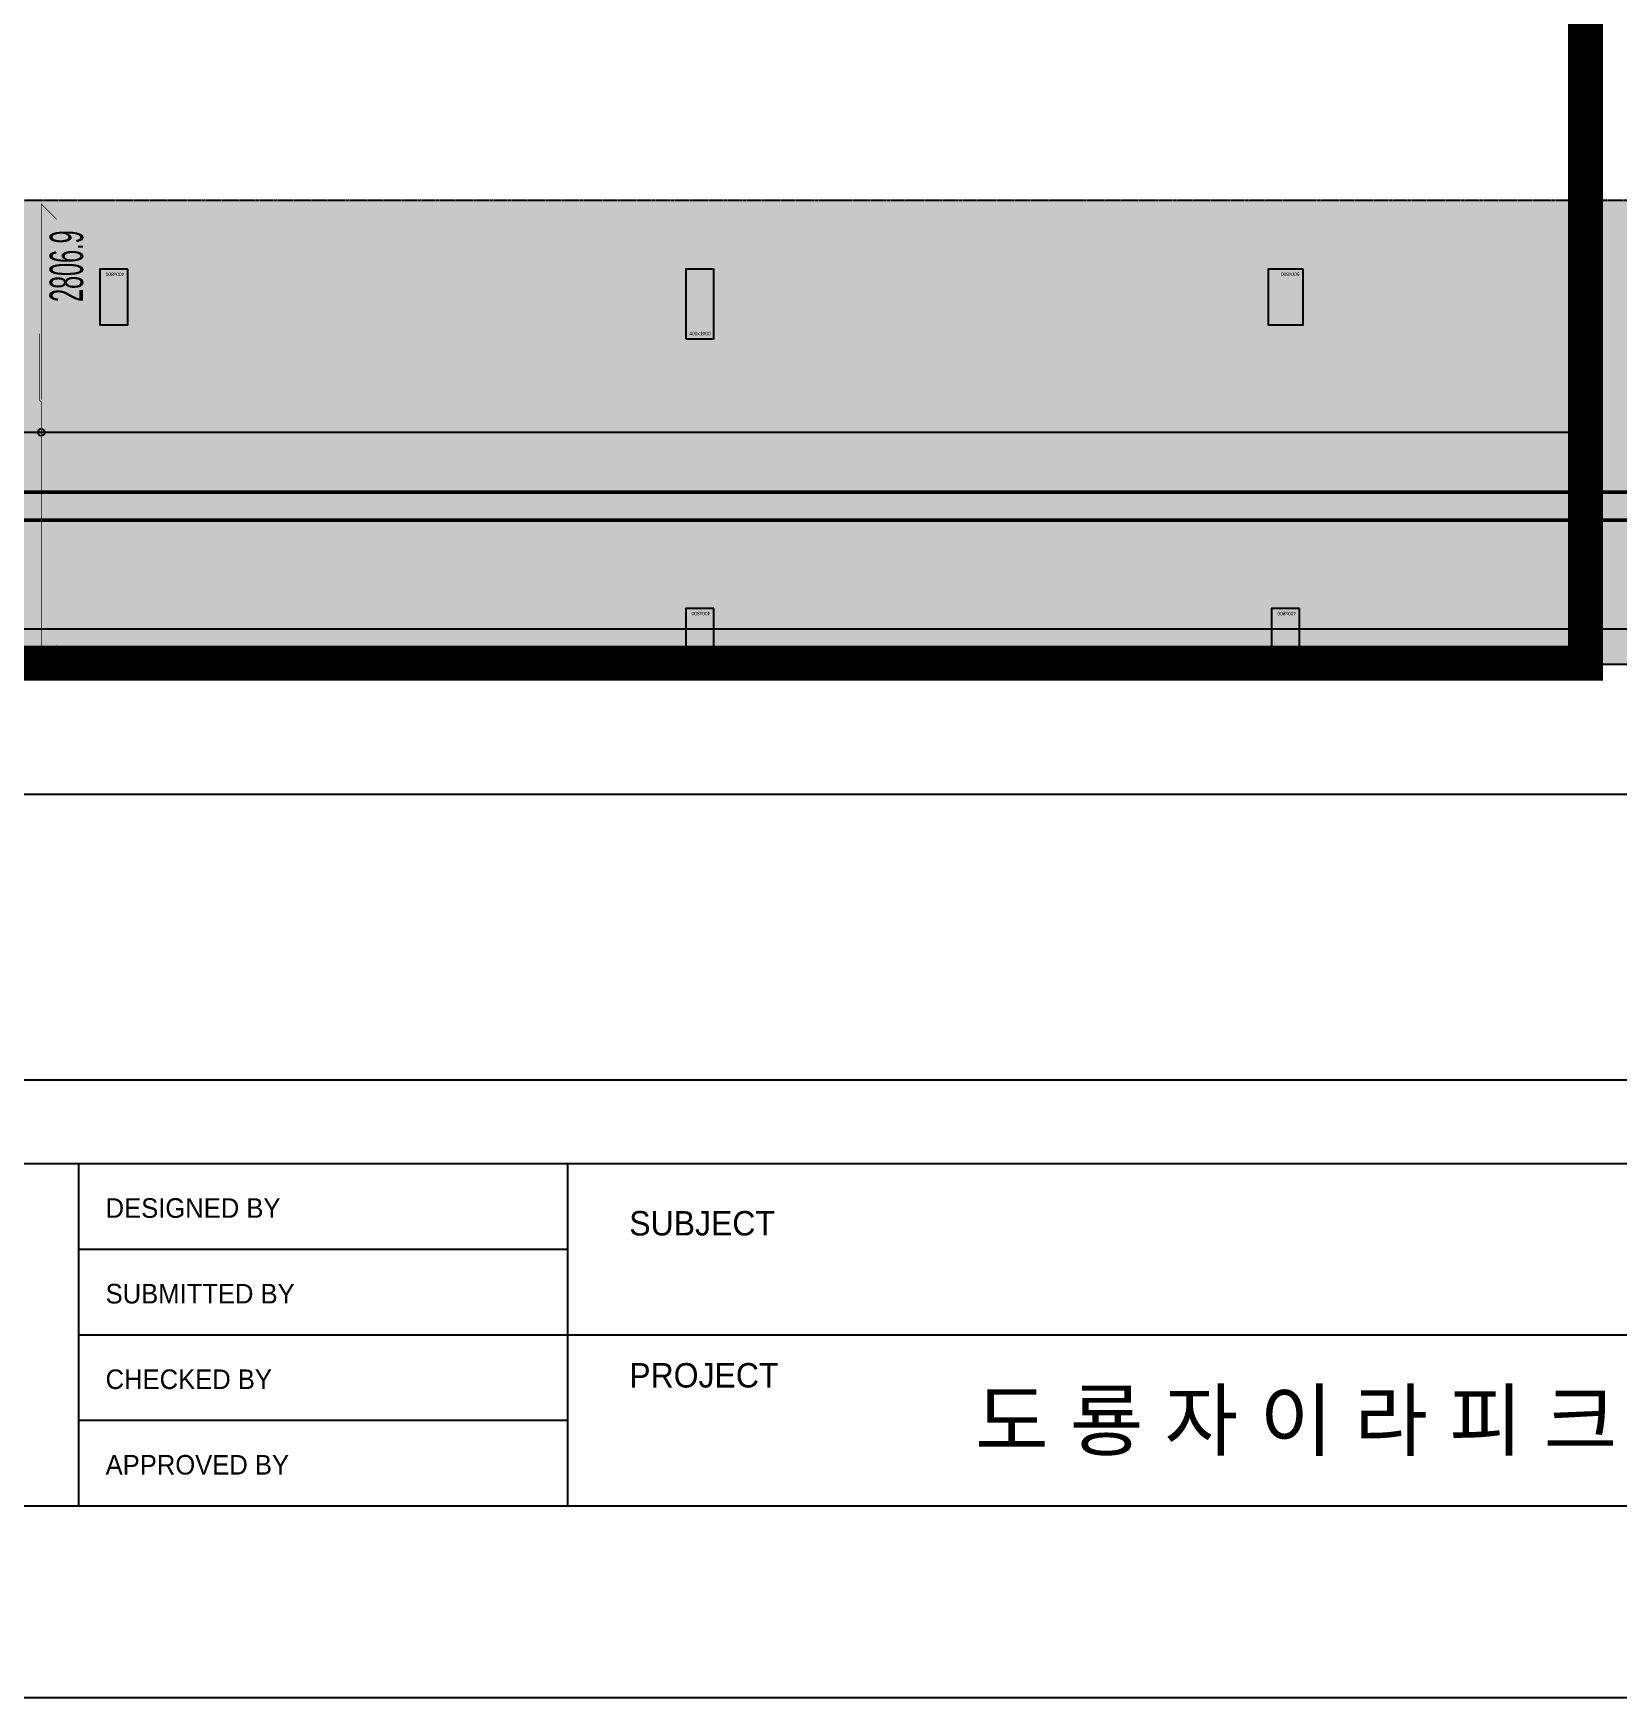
# Model space of a CAD drawing. Header units: millimetres. Extents: x 91591 to 1353697, y 75729 to 160586.
# Drawn here: x 643323 to 666041, y 75729 to 99595 of the extents above; entities that cross this region are included whole.
import ezdxf
from ezdxf.enums import TextEntityAlignment as Align

# ---------------------------------------------------------------- set-up
doc = ezdxf.new("R2010")
doc.units = ezdxf.units.MM
for name, pattern in [('H', [1.3, 0.8, -0.5]), ('HID', [2.5, 1.5, -1]), ('HIDDEN', [0.375, 0.25, -0.125])]:
    doc.linetypes.add(name, pattern=pattern)
for name, color, linetype in [('-S_REBAR-BOT', 3, 'H'), ('-S_REBAR-TOP', 3, 'Continuous'), ('8', 8, 'Continuous'), ('NX_BAR(D)', 7, 'Continuous'), ('NX_FORM', 7, 'Continuous'), ('S-FND_OUTLINE_지하주차장 기초', 4, 'HID'), ('S-HAT', 252, 'Continuous'), ('XR-지하주차장$0$A-CON', 2, 'Continuous'), ('XR-지하주차장$0$AA-COL', 2, 'Continuous'), ('기초', 7, 'Continuous')]:
    doc.layers.add(name, color=color, linetype=linetype)
doc.layers.add('DEFPOINT', color=142, linetype='Continuous', plot=False)
doc.layers.add('NX_DEFAULT', color=7, linetype='Continuous', plot=False)
doc.layers.add('JEIL-TXT1', color=7, linetype='Continuous', lineweight=9)
doc.styles.add('BarSetTxt', font='Arial.ttf', dxfattribs={"width": 0.4, "height": 353.85})
doc.styles.add('BAS_TITLE1', font='')
doc.styles.add('EST', font='')
doc.styles.add('XR-지하주차장$0$Standard', font='arial.ttf')
doc.styles.get('BAS_TITLE1').set_extended_font_data('HYHeadLine-Medium')
doc.styles.get('EST').set_extended_font_data('HYHeadLine-Medium')

# ---------------------------------------------------------------- blocks, each defined once
blk = doc.blocks.new('zw$9A02')
at = {"color": 4}
for p, q in [((3810, -57899), (85731, -57899)), ((54288, -61579), (54288, -57899)), ((59546, -61579), (59546, -57899)), ((54288, -58819), (59546, -58819)), ((54288, -59739), (85731, -59739)), ((54288, -60659), (59546, -60659))]:
    blk.add_line(p, q, dxfattribs=at)
blk.add_lwpolyline([(0, -63643), (0, 0), (90000, 0), (90000, -63643)], close=True)
blk.add_lwpolyline([(3810, -61579), (85731, -61579), (85731, -3425), (3810, -3425)], close=True, dxfattribs=at)
at = {"layer": 'DEFPOINT', "color": 150}
blk.add_lwpolyline([(4710, -56999), (84831, -56999), (84831, -4325), (4710, -4325)], close=True, dxfattribs=at)
at = {"style": 'BAS_TITLE1'}
for s, height, p in [('DESIGNED BY', 210.32, (54577, -58482)), ('SUBJECT', 262.9, (60208, -58672)), ('SUBMITTED BY', 210.32, (54577, -59403)), ('CHECKED BY', 210.3, (54577, -60323)), ('PROJECT', 262.9, (60208, -60307)), ('APPROVED BY', 210.32, (54577, -61243))]:
    blk.add_text(s, height=height, dxfattribs=at).set_placement(p)
at = {"layer": 'JEIL-TXT1', "color": 2, "style": 'EST'}
blk.add_text('도 룡 자 이 라 피 크', height=630, dxfattribs=at).set_placement((67380, -60659), align=Align.MIDDLE_CENTER)
blk = doc.blocks.new('zw$D357')
at = {"layer": 'S-HAT'}
h = blk.add_hatch(dxfattribs=at)
h.set_pattern_fill('GRASS', color=256, scale=20)
h.set_pattern_definition([(90, (-331308.68, 2741039.9), (-359.21, 359.21), [95.25, -623.17]), (45, (-331308.7, 2741039.9), (-359.210245, 359.210245), [95.25, -412.75]), (135, (-331308.7, 2741039.9), (-359.210245, -359.210245), [95.25, -412.75])])
h.paths.add_polyline_path([(-65008, -55192), (-61014, -48545), (-9370, -48545), (-5377, -55192)])
blk.add_lwpolyline([(-70457, 878), (0, 878), (0, -57059), (-70457, -57059)], close=True)
at = {"layer": 'S-FND_OUTLINE_지하주차장 기초'}
blk.add_lwpolyline([(-9370, -48545), (-61014, -48545), (-65008, -55192), (-5377, -55192)], close=True, dxfattribs=at)
at = {"layer": 'XR-지하주차장$0$A-CON'}
for p, q in [((-2750, -54692), (-36610, -54692)), ((-70457, -55192), (0, -55192))]:
    blk.add_line(p, q, dxfattribs=at)
at = {"layer": 'XR-지하주차장$0$AA-COL'}
for points in [[(-34010, -49527), (-34410, -49527), (-34410, -50327), (-34010, -50327)], [(-26010, -50527), (-25610, -50527), (-25610, -49527), (-26010, -49527)], [(-17160, -49527), (-17660, -49527), (-17660, -50327), (-17160, -50327)], [(-25610, -54392), (-26010, -54392), (-26010, -55192), (-25610, -55192)], [(-17210, -54392), (-17610, -54392), (-17610, -55192), (-17210, -55192)]]:
    blk.add_lwpolyline(points, close=True, dxfattribs=at)
at = {"layer": '기초', "color": 6, "linetype": 'HID', "ltscale": 3, "const_width": 500}
blk.add_lwpolyline([(-56498, -55179), (-56498, -13109), (-51183, -13099), (-51183, -15035), (-51183, -15035), (-51183, -15047), (-37285, -15025), (-37298, -6685), (-14910, -6684), (-14910, -24464), (-14910, -24464), (-14910, -24477), (-13109, -24477), (-13109, -55179)], close=True, dxfattribs=at)
at = {"layer": 'Defpoints', "style": 'XR-지하주차장$0$Standard'}
for s, p in [('400x800', (-34060, -49577)), ('500x800', (-17210, -49577)), ('400x800', (-25660, -54442)), ('400x800', (-17260, -54442))]:
    blk.add_text(s, height=50, rotation=180, dxfattribs=at).set_placement(p)
blk.add_text('400x1000', height=50, dxfattribs=at).set_placement((-25960, -50477))
blk = doc.blocks.new('zw$FD59')
at = {"layer": '-S_REBAR-BOT', "lineweight": -3, "ltscale": 2}
blk.add_lwpolyline([(8891, -12999, 50, 50, 0), (-48859, -12999, 0, 0, 0)], format="xyseb", dxfattribs=at)
at = {"layer": '-S_REBAR-TOP', "lineweight": -3}
blk.add_lwpolyline([(8651, -12599, 50, 50, 0), (-48618, -12599, 0, 0, 0)], format="xyseb", dxfattribs=at)

msp = doc.modelspace()

# ---------------------------------------------------------------- linework, layer by layer
at = {"layer": 'DEFPOINT', "linetype": 'HID', "ltscale": 3}
msp.add_lwpolyline([(622190.8, 90562.3), (622191.3, 132632.3), (627505.6, 132643.2), (627505.6, 130707.1), (627505.6, 130707.1), (627505.6, 130695), (641404.1, 130716.7), (641391.1, 139056.3), (663779.3, 139057.8), (663779.3, 121277.3), (663779.4, 121277.3), (663779.4, 121265.3), (665579.8, 121265.3), (665580.1, 90562.3)], close=True, dxfattribs=at)
at = {"layer": 'DEFPOINT', "linetype": 'HIDDEN', "lineweight": -3}
msp.add_lwpolyline([(669318.7, 97196.9), (617674.8, 97196.9), (613681.1, 90550.2), (673312.5, 90550.2)], close=True, dxfattribs=at)
at = {"layer": 'NX_BAR(D)', "color": 4, "const_width": 10}
for points in [[(643437.5, 94340), (643437.5, 97146.9), (643656.7, 96927.7)], [(643656.7, 90819.4), (643437.5, 90600.2), (643437.5, 94310), (643407.5, 94340), (643407.5, 95290)]]:
    msp.add_lwpolyline(points, dxfattribs=at)
at = {"layer": 'NX_FORM', "color": 1}
msp.add_line((665562.5, 93873.5), (622062.5, 93873.5), dxfattribs=at)
msp.add_lwpolyline([(665562.5, 93873.5), (665492.5, 93752.3), (665463, 93769.3), (665522.5, 93873.5), (665463, 93977.8), (665492.5, 93994.8)], close=True, dxfattribs=at)
msp.add_circle((643437.5, 93873.5), 50, dxfattribs=at)

# ---------------------------------------------------------------- block references
at = {"xscale": 1.333333333333333, "yscale": 1.333333333333333, "zscale": 1.333333333333333}
msp.add_blockref('zw$9A02', (571590.8, 160586.4), dxfattribs=at)
msp.add_blockref('zw$FD59', (663480.5, 105614.1))
at = {"layer": '8'}
msp.add_blockref('zw$D357', (678689, 145741.8), dxfattribs=at)

# ---------------------------------------------------------------- texts
at = {"layer": 'NX_DEFAULT', "color": 8, "style": 'BarSetTxt', "width": 0.5}
msp.add_text('2806.9', height=480, rotation=90, dxfattribs=at).set_placement((644037.5, 95743.5))

doc.saveas('drawing.dxf')
